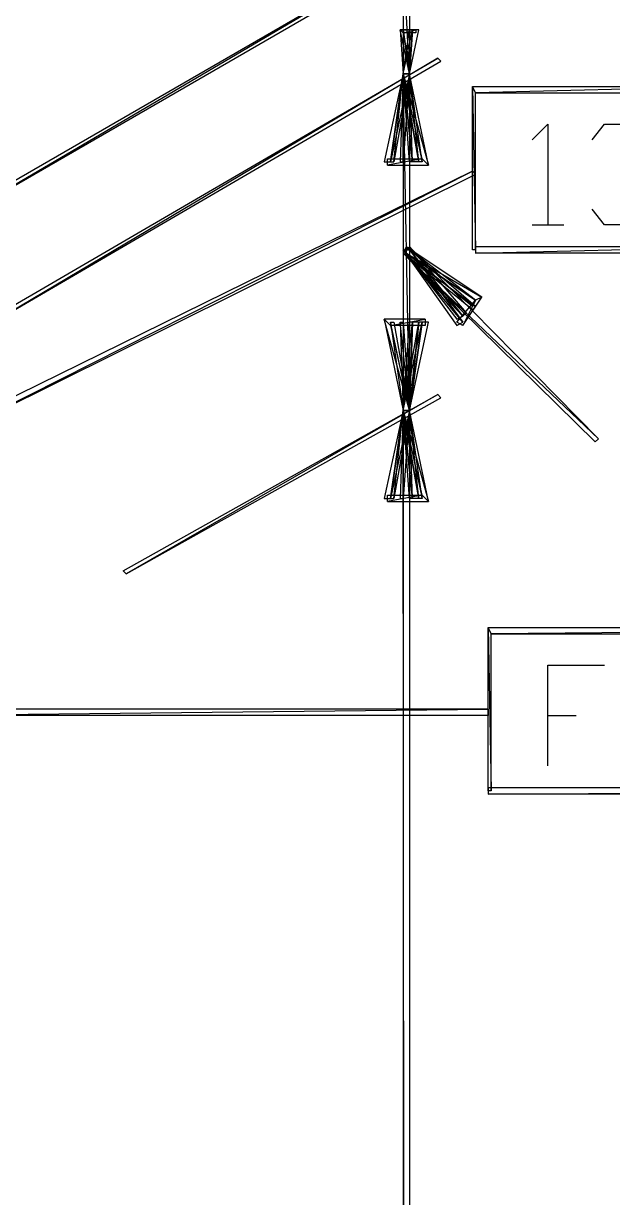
# Model space of a CAD drawing. Header units: millimetres. Extents: x 43 to 784, y -702 to -31.
# Drawn here: x 671.97 to 694.42, y -323.59 to -278.8 of the extents above; entities that cross this region are included whole.
import ezdxf

# ---------------------------------------------------------------- set-up
doc = ezdxf.new("R2010")
doc.units = ezdxf.units.MM
doc.layers.add('PDF_LINES', color=4, linetype='Continuous')

msp = doc.modelspace()

# ---------------------------------------------------------------- linework, layer by layer
at = {"layer": 'PDF_LINES'}
for p, q in [((670.36, -285.52), (688, -275.32)), ((688, -275.32), (670.48, -285.64)), ((688, -275.32), (670.48, -285.64)), ((670.48, -285.64), (688.12, -275.44)), ((686.68, -280.72), (686.44, -276.16)), ((686.44, -276.16), (686.44, -280.72)), ((686.68, -280.72), (686.44, -276.16)), ((686.68, -276.16), (686.68, -280.72)), ((686.68, -280.72), (686.32, -279.04)), ((686.32, -279.04), (686.44, -280.72)), ((686.68, -280.72), (686.32, -279.04)), ((686.32, -279.04), (686.44, -279.16)), ((686.32, -279.04), (686.44, -279.16)), ((686.92, -279.04), (686.32, -279.04)), ((686.68, -280.72), (686.32, -279.04)), ((686.32, -279.04), (686.44, -280.72)), ((686.68, -280.72), (686.32, -279.04)), ((686.32, -279.04), (686.44, -279.04)), ((686.68, -280.72), (686.32, -279.04)), ((686.32, -279.04), (686.44, -280.72)), ((686.68, -280.72), (686.32, -279.04)), ((686.32, -279.04), (686.44, -279.04)), ((686.44, -280.72), (686.8, -279.04)), ((686.44, -279.16), (686.92, -279.04)), ((686.44, -279.16), (686.92, -279.04)), ((686.44, -280.72), (686.8, -279.04)), ((686.44, -279.04), (686.68, -280.72)), ((686.44, -280.72), (686.68, -279.04)), ((686.44, -279.04), (686.68, -280.72)), ((686.44, -280.72), (686.68, -279.04)), ((686.68, -280.72), (686.44, -279.04)), ((686.44, -279.04), (686.44, -280.72)), ((686.68, -280.72), (686.44, -279.04)), ((686.44, -279.04), (686.68, -279.04)), ((686.8, -279.04), (686.68, -280.72)), ((686.68, -280.72), (687.04, -279.04)), ((686.8, -279.04), (686.68, -280.72)), ((686.8, -279.04), (686.68, -280.72)), ((686.68, -280.72), (687.04, -279.04)), ((686.8, -279.04), (686.68, -280.72)), ((686.8, -279.04), (686.68, -279.04)), ((686.68, -279.04), (686.68, -280.72)), ((686.68, -280.72), (686.8, -279.04)), ((686.68, -279.04), (686.68, -280.72)), ((686.8, -279.04), (686.68, -279.04)), ((686.68, -279.04), (686.68, -280.72)), ((686.68, -280.72), (686.8, -279.04)), ((686.68, -279.04), (686.68, -280.72)), ((686.68, -279.04), (686.68, -280.72)), ((687.04, -279.04), (686.8, -279.04)), ((687.04, -279.04), (686.8, -279.04)), ((686.92, -279.04), (686.92, -279.16)), ((686.44, -279.16), (686.68, -280.72)), ((686.92, -279.16), (686.44, -279.16)), ((670.48, -290.2), (687.76, -280.12)), ((687.76, -280.12), (670.6, -290.32)), ((687.76, -280.12), (670.6, -290.32)), ((670.6, -290.32), (687.88, -280.24)), ((687.88, -280.24), (687.76, -280.12)), ((686.44, -280.72), (685.72, -284.08)), ((685.96, -284.08), (686.44, -280.72)), ((685.96, -284.08), (686.44, -280.72)), ((686.68, -280.72), (685.96, -284.08)), ((686.44, -280.72), (685.96, -284.08)), ((686.08, -284.08), (686.44, -280.72)), ((686.08, -284.08), (686.44, -280.72)), ((686.68, -280.72), (686.08, -284.08)), ((686.44, -280.72), (686.32, -284.08)), ((686.44, -280.72), (686.32, -284.08)), ((686.44, -280.72), (686.68, -280.72)), ((686.68, -280.72), (686.44, -280.72)), ((686.44, -280.72), (687.4, -284.2)), ((686.44, -280.72), (687.4, -284.2)), ((687.16, -283.96), (686.44, -280.72)), ((686.44, -280.72), (686.68, -280.72)), ((686.68, -280.72), (686.44, -280.72)), ((686.44, -280.72), (687.16, -284.08)), ((686.44, -280.72), (687.16, -284.08)), ((687.04, -284.08), (686.44, -280.72)), ((686.44, -284.08), (686.44, -280.72)), ((686.44, -284.08), (686.44, -280.72)), ((686.44, -280.72), (686.68, -280.72)), ((686.68, -280.72), (686.44, -284.08)), ((686.68, -280.72), (686.44, -280.72)), ((686.44, -280.72), (687.04, -284.08)), ((686.44, -280.72), (687.04, -284.08)), ((686.8, -284.08), (686.44, -280.72)), ((686.44, -284.08), (686.44, -280.72)), ((686.44, -284.08), (686.44, -280.72)), ((686.44, -280.72), (686.68, -280.72)), ((686.68, -280.72), (686.44, -284.08)), ((686.68, -280.72), (686.44, -280.72)), ((686.44, -280.72), (686.8, -284.08)), ((686.44, -280.72), (686.8, -284.08)), ((686.68, -284.08), (686.44, -280.72)), ((686.68, -293.56), (686.44, -280.72)), ((686.44, -280.72), (686.44, -293.56)), ((686.68, -293.56), (686.44, -280.72)), ((686.44, -280.72), (686.68, -280.72)), ((686.68, -280.72), (686.44, -280.72)), ((686.44, -280.72), (686.68, -280.72)), ((686.68, -280.72), (686.44, -280.72)), ((686.44, -280.72), (686.68, -280.72)), ((686.68, -280.72), (686.44, -280.72)), ((686.44, -280.72), (686.68, -280.72)), ((686.68, -280.72), (686.44, -280.72)), ((686.44, -280.72), (686.68, -280.72)), ((686.44, -280.72), (686.68, -280.72)), ((687.4, -284.2), (686.68, -280.72)), ((687.16, -284.08), (686.68, -280.72)), ((687.04, -284.08), (686.68, -280.72)), ((686.8, -284.08), (686.68, -280.72)), ((686.68, -280.72), (686.68, -293.56)), ((689.2, -281.44), (689.08, -281.2)), ((689.08, -281.2), (699.28, -281.2)), ((689.2, -281.44), (689.08, -281.2)), ((689.08, -281.2), (689.2, -287.44)), ((689.08, -281.2), (689.2, -287.44)), ((689.08, -287.44), (689.08, -281.2)), ((699.28, -281.2), (689.2, -281.44)), ((699.28, -281.2), (689.2, -281.44)), ((689.2, -281.44), (699.16, -281.44)), ((689.2, -287.44), (689.2, -281.44)), ((691.36, -283.24), (691.96, -282.64)), ((691.96, -282.64), (691.96, -286.48)), ((693.64, -283.24), (694.12, -282.64)), ((694.12, -282.64), (695.32, -282.64)), ((687.16, -283.96), (685.84, -284.2)), ((687.16, -283.96), (685.84, -284.2)), ((685.84, -284.2), (685.84, -283.96)), ((685.84, -283.96), (687.16, -283.96)), ((687.4, -284.2), (687.16, -283.96)), ((687.4, -284.2), (687.16, -283.96)), ((685.72, -284.08), (685.96, -284.08)), ((685.84, -284.2), (687.4, -284.2)), ((685.96, -284.08), (686.08, -284.08)), ((686.32, -284.08), (686.44, -284.08)), ((686.32, -284.08), (686.44, -284.08)), ((686.8, -284.08), (686.68, -284.08)), ((687.04, -284.08), (686.8, -284.08)), ((687.16, -284.08), (687.04, -284.08)), ((689.08, -284.44), (667.36, -295.12)), ((667.48, -295.36), (689.08, -284.44)), ((667.48, -295.36), (689.08, -284.44)), ((689.2, -284.56), (667.48, -295.36)), ((689.08, -284.44), (689.2, -284.56)), ((694.12, -286.48), (693.64, -285.88)), ((691.36, -286.48), (692.56, -286.48)), ((695.32, -286.48), (694.12, -286.48)), ((686.44, -287.56), (686.68, -287.32)), ((686.44, -287.56), (686.68, -287.32)), ((686.56, -287.32), (686.44, -287.56)), ((686.68, -287.32), (686.44, -287.56)), ((688.72, -290.2), (686.44, -287.44)), ((686.44, -287.44), (688.48, -290.32)), ((688.72, -290.2), (686.44, -287.44)), ((686.44, -287.44), (686.68, -287.44)), ((688.72, -289.96), (686.44, -287.44)), ((686.44, -287.44), (688.48, -290.08)), ((688.72, -289.96), (686.44, -287.44)), ((686.44, -287.44), (686.68, -287.44)), ((686.56, -287.32), (686.56, -287.56)), ((689.44, -289.24), (686.56, -287.32)), ((686.56, -287.32), (686.56, -287.56)), ((689.2, -289.36), (686.56, -287.32)), ((686.56, -287.32), (686.56, -287.56)), ((689.2, -289.36), (686.56, -287.32)), ((689.2, -289.6), (686.56, -287.32)), ((686.68, -287.32), (688.84, -289.84)), ((686.68, -287.32), (688.84, -289.84)), ((693.88, -294.64), (686.68, -287.32)), ((686.68, -287.44), (688.72, -290.2)), ((686.68, -287.44), (688.72, -289.96)), ((689.2, -287.44), (689.08, -287.44)), ((689.2, -287.32), (689.2, -287.56)), ((689.2, -287.56), (699.16, -287.32)), ((699.16, -287.32), (689.2, -287.32)), ((689.2, -287.56), (699.16, -287.32)), ((688.84, -289.84), (686.44, -287.56)), ((686.44, -287.56), (688.72, -289.96)), ((688.84, -289.84), (686.44, -287.56)), ((688.84, -289.84), (686.44, -287.56)), ((686.44, -287.56), (688.72, -289.96)), ((688.84, -289.84), (686.44, -287.56)), ((686.44, -287.56), (689.2, -289.6)), ((686.44, -287.56), (689.2, -289.6)), ((689.08, -289.72), (686.44, -287.56)), ((686.44, -287.56), (693.88, -294.64)), ((686.44, -287.56), (693.88, -294.64)), ((693.76, -294.76), (686.44, -287.56)), ((686.56, -287.56), (689.44, -289.24)), ((686.56, -287.56), (689.44, -289.24)), ((689.2, -289.36), (686.56, -287.56)), ((686.56, -287.56), (689.2, -289.36)), ((686.56, -287.56), (689.2, -289.36)), ((689.08, -289.6), (686.56, -287.56)), ((686.56, -287.56), (689.2, -289.36)), ((686.56, -287.56), (689.2, -289.36)), ((689.08, -289.6), (686.56, -287.56)), ((699.28, -287.56), (689.2, -287.56)), ((688.72, -290.32), (689.44, -289.24)), ((689.44, -289.24), (689.2, -289.36)), ((689.44, -289.24), (689.2, -289.36)), ((688.48, -290.2), (689.2, -289.36)), ((689.2, -289.36), (688.72, -290.32)), ((689.2, -289.36), (688.72, -290.32)), ((689.2, -289.36), (689.08, -289.6)), ((689.2, -289.36), (689.08, -289.6)), ((689.2, -289.6), (689.08, -289.72)), ((686.68, -293.56), (685.72, -290.08)), ((685.72, -290.08), (686.44, -293.56)), ((686.68, -293.56), (685.72, -290.08)), ((685.72, -290.08), (685.96, -290.32)), ((685.72, -290.08), (685.96, -290.32)), ((687.28, -290.08), (685.72, -290.08)), ((685.96, -290.32), (687.28, -290.08)), ((685.96, -290.32), (687.28, -290.08)), ((686.68, -293.56), (685.96, -290.2)), ((685.96, -290.2), (686.44, -293.56)), ((686.68, -293.56), (685.96, -290.2)), ((685.96, -290.2), (686.08, -290.2)), ((686.08, -290.2), (686.68, -293.56)), ((686.68, -293.56), (686.32, -290.2)), ((686.32, -290.2), (686.44, -293.56)), ((686.68, -293.56), (686.32, -290.2)), ((686.32, -290.2), (686.44, -290.2)), ((686.68, -293.56), (686.32, -290.2)), ((686.32, -290.2), (686.44, -293.56)), ((686.68, -293.56), (686.32, -290.2)), ((686.32, -290.2), (686.44, -290.2)), ((686.44, -293.56), (687.16, -290.2)), ((686.44, -293.56), (687.04, -290.2)), ((686.44, -293.56), (686.8, -290.2)), ((686.44, -290.2), (686.68, -293.56)), ((686.44, -293.56), (686.68, -290.2)), ((686.44, -290.2), (686.68, -293.56)), ((687.16, -290.2), (686.68, -293.56)), ((686.68, -293.56), (687.4, -290.2)), ((687.16, -290.2), (686.68, -293.56)), ((687.04, -290.2), (686.68, -293.56)), ((686.68, -293.56), (687.16, -290.2)), ((687.04, -290.2), (686.68, -293.56)), ((686.8, -290.2), (686.68, -293.56)), ((686.68, -293.56), (687.04, -290.2)), ((686.8, -290.2), (686.68, -293.56)), ((686.8, -290.2), (686.68, -290.2)), ((686.68, -290.2), (686.68, -293.56)), ((686.68, -293.56), (686.8, -290.2)), ((686.68, -290.2), (686.68, -293.56)), ((687.04, -290.2), (686.8, -290.2)), ((687.16, -290.2), (687.04, -290.2)), ((687.4, -290.2), (687.16, -290.2)), ((687.28, -290.08), (687.28, -290.32)), ((688.48, -290.08), (688.72, -289.96)), ((688.48, -290.32), (688.72, -290.2)), ((688.72, -290.32), (688.48, -290.2)), ((688.72, -289.96), (688.84, -289.84)), ((688.72, -289.96), (688.84, -289.84)), ((685.96, -290.32), (686.68, -293.56)), ((687.28, -290.32), (685.96, -290.32)), ((675.76, -299.68), (687.76, -292.96)), ((687.76, -292.96), (675.88, -299.8)), ((687.76, -292.96), (675.88, -299.8)), ((675.88, -299.8), (687.88, -293.08)), ((687.88, -293.08), (687.76, -292.96)), ((686.44, -293.56), (685.72, -296.92)), ((685.96, -296.92), (686.44, -293.56)), ((685.96, -296.92), (686.44, -293.56)), ((686.68, -293.56), (685.96, -296.92)), ((686.44, -293.56), (685.96, -296.92)), ((686.08, -296.92), (686.44, -293.56)), ((686.08, -296.92), (686.44, -293.56)), ((686.68, -293.56), (686.08, -296.92)), ((686.44, -293.56), (686.32, -296.92)), ((686.44, -293.56), (686.32, -296.92)), ((686.44, -293.56), (686.68, -293.56)), ((686.68, -293.56), (686.44, -293.56)), ((686.44, -293.56), (687.4, -297.04)), ((686.44, -293.56), (687.4, -297.04)), ((687.16, -296.8), (686.44, -293.56)), ((686.44, -293.56), (686.68, -293.56)), ((686.68, -293.56), (686.44, -293.56)), ((686.44, -293.56), (687.16, -296.92)), ((686.44, -293.56), (687.16, -296.92)), ((687.04, -296.92), (686.44, -293.56)), ((686.44, -296.92), (686.44, -293.56)), ((686.44, -296.92), (686.44, -293.56)), ((686.44, -293.56), (686.68, -293.56)), ((686.68, -293.56), (686.44, -296.92)), ((686.68, -293.56), (686.44, -293.56)), ((686.44, -293.56), (687.04, -296.92)), ((686.44, -293.56), (687.04, -296.92)), ((686.8, -296.92), (686.44, -293.56)), ((686.44, -296.92), (686.44, -293.56)), ((686.44, -296.92), (686.44, -293.56)), ((686.44, -293.56), (686.68, -293.56)), ((686.68, -293.56), (686.44, -296.92)), ((686.68, -293.56), (686.44, -293.56)), ((686.44, -293.56), (686.8, -296.92)), ((686.44, -293.56), (686.8, -296.92)), ((686.68, -296.92), (686.44, -293.56)), ((686.68, -647.92), (686.44, -293.56)), ((686.44, -293.56), (686.44, -647.92)), ((686.68, -647.92), (686.44, -293.56)), ((686.44, -293.56), (686.68, -293.56)), ((686.68, -293.56), (686.44, -293.56)), ((686.44, -293.56), (686.68, -293.56)), ((686.68, -293.56), (686.44, -293.56)), ((686.44, -293.56), (686.68, -293.56)), ((686.68, -293.56), (686.44, -293.56)), ((686.44, -293.56), (686.68, -293.56)), ((686.68, -293.56), (686.44, -293.56)), ((686.44, -293.56), (686.68, -293.56)), ((686.44, -293.56), (686.68, -293.56)), ((687.4, -297.04), (686.68, -293.56)), ((687.16, -296.92), (686.68, -293.56)), ((687.04, -296.92), (686.68, -293.56)), ((686.8, -296.92), (686.68, -293.56)), ((686.68, -293.56), (686.68, -647.92)), ((693.88, -294.64), (693.76, -294.76)), ((685.72, -296.92), (685.96, -296.92)), ((687.16, -296.8), (685.84, -297.04)), ((687.16, -296.8), (685.84, -297.04)), ((685.84, -297.04), (685.84, -296.8)), ((685.84, -296.8), (687.16, -296.8)), ((685.96, -296.92), (686.08, -296.92)), ((686.32, -296.92), (686.44, -296.92)), ((686.32, -296.92), (686.44, -296.92)), ((686.8, -296.92), (686.68, -296.92)), ((687.04, -296.92), (686.8, -296.92)), ((687.16, -296.92), (687.04, -296.92)), ((687.4, -297.04), (687.16, -296.8)), ((687.4, -297.04), (687.16, -296.8)), ((685.84, -297.04), (687.4, -297.04)), ((675.88, -299.8), (675.76, -299.68)), ((689.8, -302.08), (689.68, -301.84)), ((689.68, -301.84), (723.28, -301.84)), ((689.8, -302.08), (689.68, -301.84)), ((689.68, -301.84), (689.8, -308.08)), ((689.68, -301.84), (689.8, -308.08)), ((689.68, -308.08), (689.68, -301.84)), ((723.28, -301.84), (689.8, -302.08)), ((723.28, -301.84), (689.8, -302.08)), ((689.8, -302.08), (723.04, -302.08)), ((689.8, -308.08), (689.8, -302.08)), ((691.96, -307.12), (691.96, -303.28)), ((691.96, -303.28), (694.12, -303.28)), ((667.96, -305.2), (689.68, -304.96)), ((689.68, -304.96), (667.96, -304.96)), ((667.96, -305.2), (689.68, -304.96)), ((689.68, -304.96), (689.68, -305.2)), ((689.68, -305.2), (667.96, -305.2)), ((691.96, -305.2), (693.04, -305.2)), ((689.68, -307.96), (689.68, -308.2)), ((689.68, -308.2), (723.04, -307.96)), ((723.04, -307.96), (689.68, -307.96)), ((689.68, -308.2), (723.04, -307.96)), ((689.8, -308.08), (689.68, -308.08)), ((723.28, -308.2), (689.68, -308.2))]:
    msp.add_line(p, q, dxfattribs=at)

doc.saveas('drawing.dxf')
